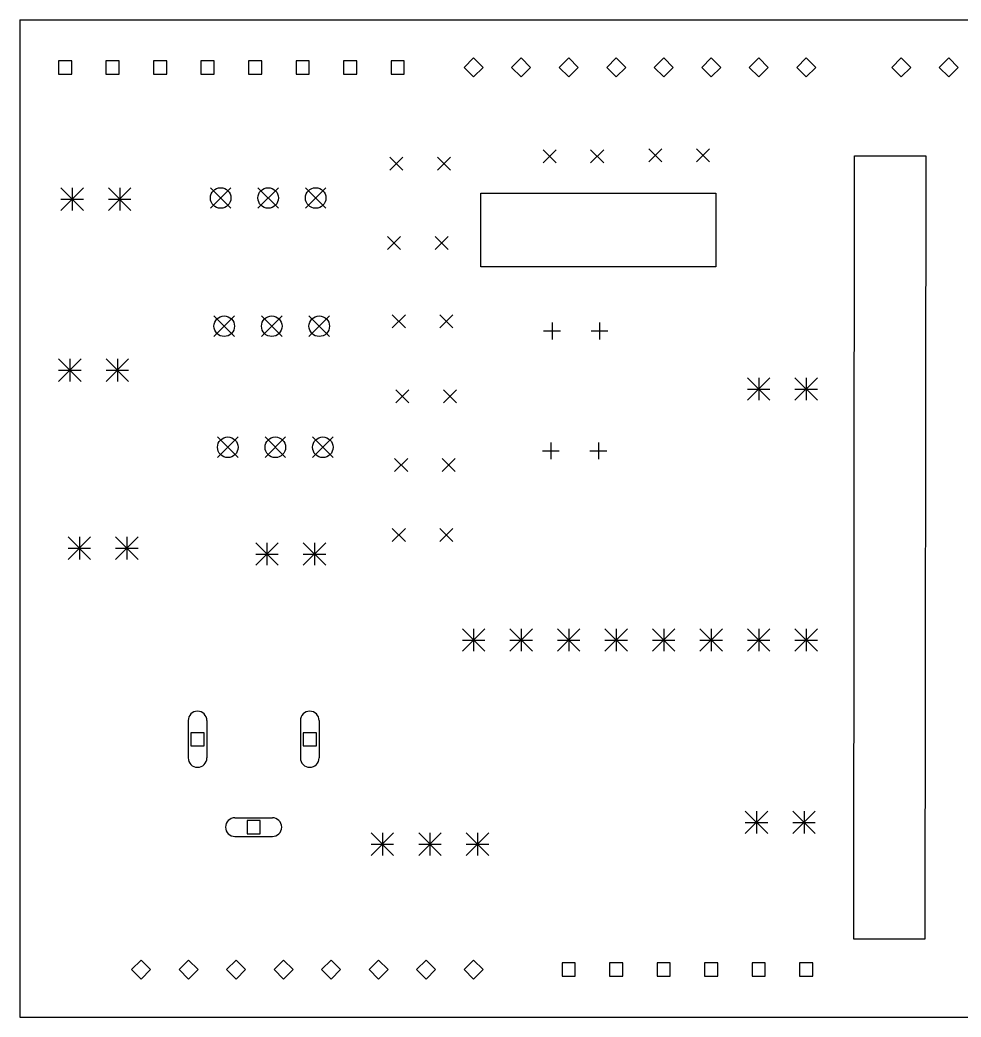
# Model space of a CAD drawing. Extents: x 4.86 to 8.77, y -6.2 to -2.69.
# Drawn here: x 4.915 to 6.896, y -4.79 to -2.69 of the extents above; entities that cross this region are included whole.
import ezdxf

# ---------------------------------------------------------------- set-up
doc = ezdxf.new("R2010")
doc.units = 0
doc.header["$MEASUREMENT"] = 0
doc.layers.add('BLACK', color=7, linetype='CONTINUOUS')

msp = doc.modelspace()

# ---------------------------------------------------------------- linework, layer by layer
at = {"layer": 'BLACK', "linetype": 'CONTINUOUS'}
for p, q in [((4.915, -2.69), (8.77, -2.69)), ((4.915, -2.69), (4.915, -4.79)), ((5.87, -2.77), (5.85, -2.79)), ((5.89, -2.79), (5.87, -2.77)), ((5.97, -2.77), (5.95, -2.79)), ((5.99, -2.79), (5.97, -2.77)), ((6.07, -2.77), (6.05, -2.79)), ((6.09, -2.79), (6.07, -2.77)), ((6.17, -2.77), (6.15, -2.79)), ((6.19, -2.79), (6.17, -2.77)), ((6.27, -2.77), (6.25, -2.79)), ((6.29, -2.79), (6.27, -2.77)), ((6.37, -2.77), (6.35, -2.79)), ((6.39, -2.79), (6.37, -2.77)), ((6.47, -2.77), (6.45, -2.79)), ((6.49, -2.79), (6.47, -2.77)), ((6.57, -2.77), (6.55, -2.79)), ((6.59, -2.79), (6.57, -2.77)), ((6.77, -2.77), (6.75, -2.79)), ((6.79, -2.79), (6.77, -2.77)), ((6.87, -2.77), (6.85, -2.79)), ((6.89, -2.79), (6.87, -2.77)), ((5.02392, -2.77608), (4.99608, -2.77608)), ((4.99608, -2.77608), (4.99608, -2.80392)), ((5.02392, -2.80392), (5.02392, -2.77608)), ((5.12392, -2.77608), (5.09608, -2.77608)), ((5.09608, -2.77608), (5.09608, -2.80392)), ((5.12392, -2.80392), (5.12392, -2.77608)), ((5.22392, -2.77608), (5.19608, -2.77608)), ((5.19608, -2.77608), (5.19608, -2.80392)), ((5.22392, -2.80392), (5.22392, -2.77608)), ((5.32392, -2.77608), (5.29608, -2.77608)), ((5.29608, -2.77608), (5.29608, -2.80392)), ((5.32392, -2.80392), (5.32392, -2.77608)), ((5.42392, -2.77608), (5.39608, -2.77608)), ((5.39608, -2.77608), (5.39608, -2.80392)), ((5.42392, -2.80392), (5.42392, -2.77608)), ((5.52392, -2.77608), (5.49608, -2.77608)), ((5.49608, -2.77608), (5.49608, -2.80392)), ((5.52392, -2.80392), (5.52392, -2.77608)), ((5.62392, -2.77608), (5.59608, -2.77608)), ((5.59608, -2.77608), (5.59608, -2.80392)), ((5.62392, -2.80392), (5.62392, -2.77608)), ((5.72392, -2.77608), (5.69608, -2.77608)), ((5.69608, -2.77608), (5.69608, -2.80392)), ((5.72392, -2.80392), (5.72392, -2.77608)), ((5.85, -2.79), (5.87, -2.81)), ((5.87, -2.81), (5.89, -2.79)), ((5.95, -2.79), (5.97, -2.81)), ((5.97, -2.81), (5.99, -2.79)), ((6.05, -2.79), (6.07, -2.81)), ((6.07, -2.81), (6.09, -2.79)), ((6.15, -2.79), (6.17, -2.81)), ((6.17, -2.81), (6.19, -2.79)), ((6.25, -2.79), (6.27, -2.81)), ((6.27, -2.81), (6.29, -2.79)), ((6.35, -2.79), (6.37, -2.81)), ((6.37, -2.81), (6.39, -2.79)), ((6.45, -2.79), (6.47, -2.81)), ((6.47, -2.81), (6.49, -2.79)), ((6.55, -2.79), (6.57, -2.81)), ((6.57, -2.81), (6.59, -2.79)), ((6.75, -2.79), (6.77, -2.81)), ((6.77, -2.81), (6.79, -2.79)), ((6.85, -2.79), (6.87, -2.81)), ((6.87, -2.81), (6.89, -2.79)), ((4.99608, -2.80392), (5.02392, -2.80392)), ((5.09608, -2.80392), (5.12392, -2.80392)), ((5.19608, -2.80392), (5.22392, -2.80392)), ((5.29608, -2.80392), (5.32392, -2.80392)), ((5.39608, -2.80392), (5.42392, -2.80392)), ((5.49608, -2.80392), (5.52392, -2.80392)), ((5.59608, -2.80392), (5.62392, -2.80392)), ((5.69608, -2.80392), (5.72392, -2.80392)), ((5.6937, -2.97872), (5.72126, -3.00628)), ((5.72126, -2.97872), (5.6937, -3.00628)), ((5.7937, -2.97872), (5.82126, -3.00628)), ((5.82126, -2.97872), (5.7937, -3.00628)), ((6.01622, -2.96372), (6.04378, -2.99128)), ((6.04378, -2.96372), (6.01622, -2.99128)), ((6.11622, -2.96372), (6.14378, -2.99128)), ((6.14378, -2.96372), (6.11622, -2.99128)), ((6.23874, -2.96122), (6.2663, -2.98878)), ((6.2663, -2.96122), (6.23874, -2.98878)), ((6.33874, -2.96122), (6.3663, -2.98878)), ((6.3663, -2.96122), (6.33874, -2.98878)), ((6.67, -4.626), (6.672, -2.976)), ((6.672, -2.976), (6.822, -2.976)), ((6.822, -2.976), (6.82, -4.626)), ((5.00138, -3.04388), (5.04862, -3.09112)), ((5.04862, -3.04388), (5.00138, -3.09112)), ((5.025, -3.04388), (5.025, -3.09112)), ((5.10138, -3.04388), (5.14862, -3.09112)), ((5.14862, -3.04388), (5.10138, -3.09112)), ((5.125, -3.04388), (5.125, -3.09112)), ((5.31583, -3.04335), (5.35913, -3.08665)), ((5.35913, -3.04335), (5.31583, -3.08665)), ((5.41583, -3.04335), (5.45913, -3.08665)), ((5.45913, -3.04335), (5.41583, -3.08665)), ((5.51583, -3.04335), (5.55913, -3.08665)), ((5.55913, -3.04335), (5.51583, -3.08665)), ((5.885, -3.055), (5.89, -3.055)), ((5.885, -3.21), (5.885, -3.055)), ((5.89, -3.055), (6.38, -3.055)), ((6.38, -3.055), (6.38, -3.21)), ((5.00138, -3.0675), (5.04862, -3.0675)), ((5.10138, -3.0675), (5.14862, -3.0675)), ((5.68874, -3.14622), (5.7163, -3.17378)), ((5.7163, -3.14622), (5.68874, -3.17378)), ((5.78874, -3.14622), (5.8163, -3.17378)), ((5.8163, -3.14622), (5.78874, -3.17378)), ((6.38, -3.21), (5.885, -3.21)), ((5.32335, -3.31335), (5.36665, -3.35665)), ((5.36665, -3.31335), (5.32335, -3.35665)), ((5.42335, -3.31335), (5.46665, -3.35665)), ((5.46665, -3.31335), (5.42335, -3.35665)), ((5.52335, -3.31335), (5.56665, -3.35665)), ((5.56665, -3.31335), (5.52335, -3.35665)), ((5.69874, -3.31122), (5.7263, -3.33878)), ((5.7263, -3.31122), (5.69874, -3.33878)), ((5.79874, -3.31122), (5.8263, -3.33878)), ((5.8263, -3.31122), (5.79874, -3.33878)), ((6.035, -3.32728), (6.035, -3.36272)), ((6.135, -3.32728), (6.135, -3.36272)), ((6.01728, -3.345), (6.05272, -3.345)), ((6.11728, -3.345), (6.15272, -3.345)), ((4.99638, -3.40388), (5.04362, -3.45112)), ((5.04362, -3.40388), (4.99638, -3.45112)), ((5.02, -3.40388), (5.02, -3.45112)), ((5.09638, -3.40388), (5.14362, -3.45112)), ((5.14362, -3.40388), (5.09638, -3.45112)), ((5.12, -3.40388), (5.12, -3.45112)), ((4.99638, -3.4275), (5.04362, -3.4275)), ((5.09638, -3.4275), (5.14362, -3.4275)), ((6.44638, -3.44388), (6.49362, -3.49112)), ((6.49362, -3.44388), (6.44638, -3.49112)), ((6.47, -3.44388), (6.47, -3.49112)), ((6.54638, -3.44388), (6.59362, -3.49112)), ((6.59362, -3.44388), (6.54638, -3.49112)), ((6.57, -3.44388), (6.57, -3.49112)), ((5.70622, -3.46872), (5.73378, -3.49628)), ((5.73378, -3.46872), (5.70622, -3.49628)), ((5.80622, -3.46872), (5.83378, -3.49628)), ((5.83378, -3.46872), (5.80622, -3.49628)), ((6.44638, -3.4675), (6.49362, -3.4675)), ((6.54638, -3.4675), (6.59362, -3.4675)), ((5.33087, -3.56835), (5.37417, -3.61165)), ((5.37417, -3.56835), (5.33087, -3.61165)), ((5.43087, -3.56835), (5.47417, -3.61165)), ((5.47417, -3.56835), (5.43087, -3.61165)), ((5.53087, -3.56835), (5.57417, -3.61165)), ((5.57417, -3.56835), (5.53087, -3.61165)), ((6.03252, -3.57978), (6.03252, -3.61522)), ((6.13252, -3.57978), (6.13252, -3.61522)), ((6.0148, -3.5975), (6.05024, -3.5975)), ((6.1148, -3.5975), (6.15024, -3.5975)), ((5.7037, -3.61372), (5.73126, -3.64128)), ((5.73126, -3.61372), (5.7037, -3.64128)), ((5.8037, -3.61372), (5.83126, -3.64128)), ((5.83126, -3.61372), (5.8037, -3.64128)), ((5.01638, -3.77888), (5.06362, -3.82612)), ((5.06362, -3.77888), (5.01638, -3.82612)), ((5.04, -3.77888), (5.04, -3.82612)), ((5.11638, -3.77888), (5.16362, -3.82612)), ((5.16362, -3.77888), (5.11638, -3.82612)), ((5.14, -3.77888), (5.14, -3.82612)), ((5.69874, -3.76122), (5.7263, -3.78878)), ((5.7263, -3.76122), (5.69874, -3.78878)), ((5.79874, -3.76122), (5.8263, -3.78878)), ((5.8263, -3.76122), (5.79874, -3.78878)), ((5.41138, -3.79138), (5.45862, -3.83862)), ((5.45862, -3.79138), (5.41138, -3.83862)), ((5.435, -3.79138), (5.435, -3.83862)), ((5.51138, -3.79138), (5.55862, -3.83862)), ((5.55862, -3.79138), (5.51138, -3.83862)), ((5.535, -3.79138), (5.535, -3.83862)), ((5.01638, -3.8025), (5.06362, -3.8025)), ((5.11638, -3.8025), (5.16362, -3.8025)), ((5.41138, -3.815), (5.45862, -3.815)), ((5.51138, -3.815), (5.55862, -3.815)), ((5.84638, -3.97236), (5.89362, -4.01961)), ((5.89362, -3.97236), (5.84638, -4.01961)), ((5.87, -3.97236), (5.87, -4.01961)), ((5.94638, -3.97236), (5.99362, -4.01961)), ((5.99362, -3.97236), (5.94638, -4.01961)), ((5.97, -3.97236), (5.97, -4.01961)), ((6.04638, -3.97236), (6.09362, -4.01961)), ((6.09362, -3.97236), (6.04638, -4.01961)), ((6.07, -3.97236), (6.07, -4.01961)), ((6.14638, -3.97236), (6.19362, -4.01961)), ((6.19362, -3.97236), (6.14638, -4.01961)), ((6.17, -3.97236), (6.17, -4.01961)), ((6.24638, -3.97236), (6.29362, -4.01961)), ((6.29362, -3.97236), (6.24638, -4.01961)), ((6.27, -3.97236), (6.27, -4.01961)), ((6.34638, -3.97236), (6.39362, -4.01961)), ((6.39362, -3.97236), (6.34638, -4.01961)), ((6.37, -3.97236), (6.37, -4.01961)), ((6.44638, -3.97236), (6.49362, -4.01961)), ((6.49362, -3.97236), (6.44638, -4.01961)), ((6.47, -3.97236), (6.47, -4.01961)), ((6.54638, -3.97236), (6.59362, -4.01961)), ((6.59362, -3.97236), (6.54638, -4.01961)), ((6.57, -3.97236), (6.57, -4.01961)), ((5.84638, -3.99598), (5.89362, -3.99598)), ((5.94638, -3.99598), (5.99362, -3.99598)), ((6.04638, -3.99598), (6.09362, -3.99598)), ((6.14638, -3.99598), (6.19362, -3.99598)), ((6.24638, -3.99598), (6.29362, -3.99598)), ((6.34638, -3.99598), (6.39362, -3.99598)), ((6.44638, -3.99598), (6.49362, -3.99598)), ((6.54638, -3.99598), (6.59362, -3.99598)), ((5.26909, -4.16563), (5.26909, -4.24437)), ((5.30846, -4.16563), (5.30846, -4.24437)), ((5.50531, -4.16563), (5.50531, -4.24437)), ((5.54469, -4.16563), (5.54469, -4.24437)), ((5.3027, -4.19108), (5.27486, -4.19108)), ((5.27486, -4.19108), (5.27486, -4.21892)), ((5.3027, -4.21892), (5.3027, -4.19108)), ((5.53892, -4.19108), (5.51108, -4.19108)), ((5.51108, -4.19108), (5.51108, -4.21892)), ((5.53892, -4.21892), (5.53892, -4.19108)), ((5.27486, -4.21892), (5.3027, -4.21892)), ((5.51108, -4.21892), (5.53892, -4.21892)), ((6.44185, -4.35638), (6.48909, -4.40362)), ((6.48909, -4.35638), (6.44185, -4.40362)), ((6.46547, -4.35638), (6.46547, -4.40362)), ((6.54185, -4.35638), (6.58909, -4.40362)), ((6.58909, -4.35638), (6.54185, -4.40362)), ((6.56547, -4.35638), (6.56547, -4.40362)), ((5.36752, -4.37035), (5.44626, -4.37035)), ((5.42081, -4.37612), (5.39297, -4.37612)), ((5.39297, -4.37612), (5.39297, -4.40396)), ((5.42081, -4.40396), (5.42081, -4.37612)), ((6.44185, -4.38), (6.48909, -4.38)), ((6.54185, -4.38), (6.58909, -4.38)), ((5.36752, -4.40972), (5.44626, -4.40972)), ((5.39297, -4.40396), (5.42081, -4.40396)), ((5.65437, -4.40236), (5.70161, -4.44961)), ((5.70161, -4.40236), (5.65437, -4.44961)), ((5.67799, -4.40236), (5.67799, -4.44961)), ((5.75437, -4.40236), (5.80161, -4.44961)), ((5.80161, -4.40236), (5.75437, -4.44961)), ((5.77799, -4.40236), (5.77799, -4.44961)), ((5.85437, -4.40236), (5.90161, -4.44961)), ((5.90161, -4.40236), (5.85437, -4.44961)), ((5.87799, -4.40236), (5.87799, -4.44961)), ((5.65437, -4.42598), (5.70161, -4.42598)), ((5.75437, -4.42598), (5.80161, -4.42598)), ((5.85437, -4.42598), (5.90161, -4.42598)), ((6.82, -4.626), (6.67, -4.626)), ((5.17, -4.67), (5.15, -4.69)), ((5.19, -4.69), (5.17, -4.67)), ((5.27, -4.67), (5.25, -4.69)), ((5.29, -4.69), (5.27, -4.67)), ((5.37, -4.67), (5.35, -4.69)), ((5.39, -4.69), (5.37, -4.67)), ((5.47, -4.67), (5.45, -4.69)), ((5.49, -4.69), (5.47, -4.67)), ((5.57, -4.67), (5.55, -4.69)), ((5.59, -4.69), (5.57, -4.67)), ((5.67, -4.67), (5.65, -4.69)), ((5.69, -4.69), (5.67, -4.67)), ((5.77, -4.67), (5.75, -4.69)), ((5.79, -4.69), (5.77, -4.67)), ((5.87, -4.67), (5.85, -4.69)), ((5.89, -4.69), (5.87, -4.67)), ((6.08392, -4.67608), (6.05608, -4.67608)), ((6.05608, -4.67608), (6.05608, -4.70392)), ((6.08392, -4.70392), (6.08392, -4.67608)), ((6.18392, -4.67608), (6.15608, -4.67608)), ((6.15608, -4.67608), (6.15608, -4.70392)), ((6.18392, -4.70392), (6.18392, -4.67608)), ((6.28392, -4.67608), (6.25608, -4.67608)), ((6.25608, -4.67608), (6.25608, -4.70392)), ((6.28392, -4.70392), (6.28392, -4.67608)), ((6.38392, -4.67608), (6.35608, -4.67608)), ((6.35608, -4.67608), (6.35608, -4.70392)), ((6.38392, -4.70392), (6.38392, -4.67608)), ((6.48392, -4.67608), (6.45608, -4.67608)), ((6.45608, -4.67608), (6.45608, -4.70392)), ((6.48392, -4.70392), (6.48392, -4.67608)), ((6.58392, -4.67608), (6.55608, -4.67608)), ((6.55608, -4.67608), (6.55608, -4.70392)), ((6.58392, -4.70392), (6.58392, -4.67608)), ((5.15, -4.69), (5.17, -4.71)), ((5.17, -4.71), (5.19, -4.69)), ((5.25, -4.69), (5.27, -4.71)), ((5.27, -4.71), (5.29, -4.69)), ((5.35, -4.69), (5.37, -4.71)), ((5.37, -4.71), (5.39, -4.69)), ((5.45, -4.69), (5.47, -4.71)), ((5.47, -4.71), (5.49, -4.69)), ((5.55, -4.69), (5.57, -4.71)), ((5.57, -4.71), (5.59, -4.69)), ((5.65, -4.69), (5.67, -4.71)), ((5.67, -4.71), (5.69, -4.69)), ((5.75, -4.69), (5.77, -4.71)), ((5.77, -4.71), (5.79, -4.69)), ((5.85, -4.69), (5.87, -4.71)), ((5.87, -4.71), (5.89, -4.69)), ((6.05608, -4.70392), (6.08392, -4.70392)), ((6.15608, -4.70392), (6.18392, -4.70392)), ((6.25608, -4.70392), (6.28392, -4.70392)), ((6.35608, -4.70392), (6.38392, -4.70392)), ((6.45608, -4.70392), (6.48392, -4.70392)), ((6.55608, -4.70392), (6.58392, -4.70392)), ((4.915, -4.79), (8.765, -4.79))]:
    msp.add_line(p, q, dxfattribs=at)
at = {"layer": 'BLACK'}
for centre in [(5.33748, -3.065), (5.43748, -3.065), (5.53748, -3.065), (5.345, -3.335), (5.445, -3.335), (5.545, -3.335), (5.35252, -3.59), (5.45252, -3.59), (5.55252, -3.59)]:
    msp.add_circle(centre, 0.02165, dxfattribs=at)
for centre, start, end in [((5.28878, -4.16563), 0, 180), ((5.525, -4.16563), 0, 180), ((5.28878, -4.24437), 180, 360), ((5.525, -4.24437), 180, 360), ((5.36752, -4.39004), 90, 270), ((5.44626, -4.39004), 270, 450)]:
    msp.add_arc(centre, 0.01969, start, end, dxfattribs=at)

doc.saveas('drawing.dxf')
